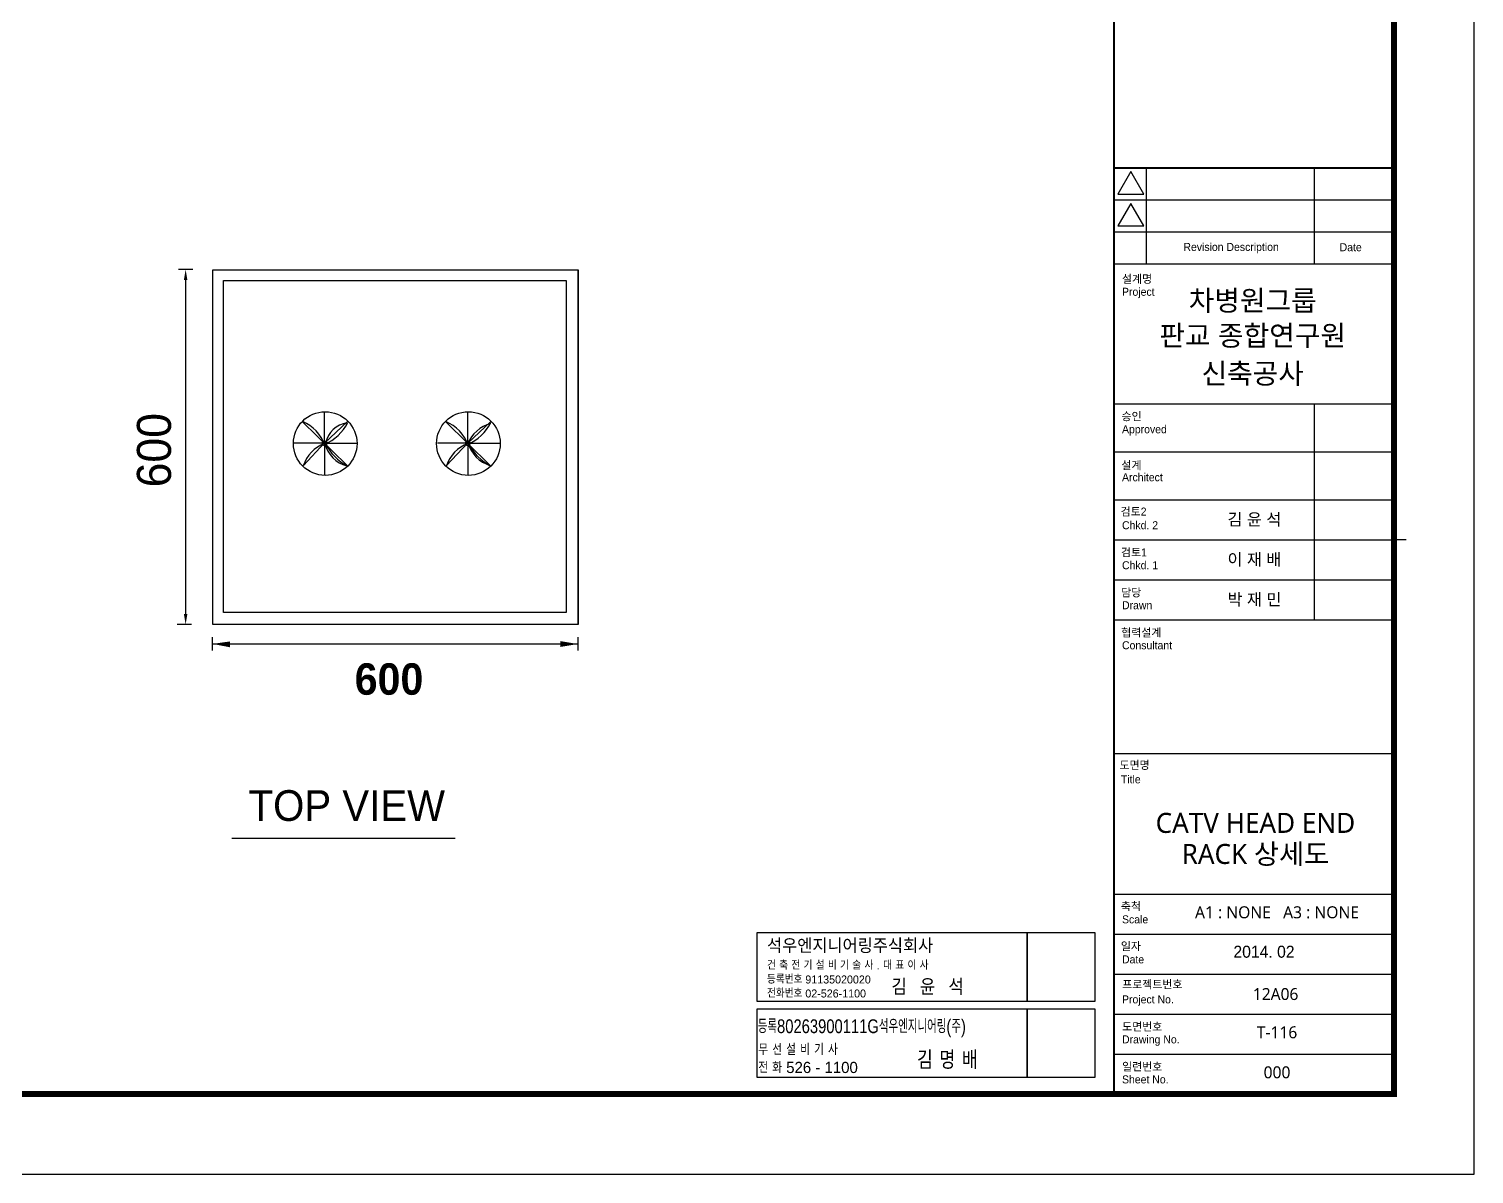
# Model space of a CAD drawing. Header units: millimetres. Extents: x 210163 to 420413, y -109 to 148391.
# Drawn here: x 330105 to 420413, y -109 to 71448 of the extents above; entities that cross this region are included whole.
import ezdxf
from ezdxf.enums import TextEntityAlignment as Align

# ---------------------------------------------------------------- set-up
doc = ezdxf.new("R2010")
doc.units = ezdxf.units.MM
doc.header["$LTSCALE"] = 50
doc.header["$MEASUREMENT"] = 0
doc.linetypes.add('CONTINOUS', pattern=[0])
doc.layers.get('0').update_dxf_attribs({"linetype": 'CONTINUOUS'})
for name, color, linetype in [('001dmp-FORM', 253, 'CONTINUOUS'), ('CABLE', 2, 'CONTINUOUS'), ('form', 7, 'CONTINUOUS')]:
    doc.layers.add(name, color=color, linetype=linetype)
doc.styles.add('GHM1', font='GEM1', dxfattribs={"bigfont": 'GHM1'})
doc.styles.get("Standard").update_dxf_attribs({"font": 'SYMBOL'})
doc.styles.add('sukwoo', font='malgun.ttf')
doc.styles.add('굴림', font='Gulim.ttf')
doc.styles.add('돋움', font='Dotum.ttf')
doc.styles.add('큰글씨', font='H2GTRM_0.TTF', dxfattribs={"height": 600})

# ---------------------------------------------------------------- blocks, each defined once
blk = doc.blocks.new('FORM_ELEC_SUKWOO$0$')
at = {"layer": '001dmp-FORM'}
for p, q in [((145846, 47108), (145221, 48188)), ((145959, 48364), (145959, 43749)), ((154035, 48364), (154035, 43749)), ((144420, 46826), (157881, 46826)), ((144596, 47108), (145846, 47108)), ((145846, 45570), (145221, 46650)), ((144420, 45288), (157881, 45288)), ((144596, 45570), (145846, 45570)), ((144420, 43749), (157881, 43749)), ((144420, 37018), (157881, 37018)), ((154035, 37018), (154035, 26634)), ((144420, 34711), (157881, 34711)), ((144420, 32403), (157881, 32403)), ((144420, 30480), (157881, 30480)), ((158458, 30480), (157881, 30480)), ((144420, 28557), (157881, 28557)), ((144420, 26634), (157881, 26634)), ((157881, 20192), (144420, 20192)), ((144420, 13461), (157881, 13461)), ((144420, 11538), (157881, 11538)), ((144420, 9615), (157881, 9615)), ((144420, 7692), (157881, 7692)), ((144420, 5769), (157881, 5769))]:
    blk.add_line(p, q, dxfattribs=at)
at = {"layer": '001dmp-FORM', "color": 30}
blk.add_lwpolyline([(161727, 114228), (0, 114228), (0, 0), (161727, 0)], close=True, dxfattribs=at)
at = {"layer": '001dmp-FORM', "const_width": 288}
blk.add_lwpolyline([(5769, 3846), (5769, 110382), (157881, 110382), (157881, 3846)], close=True, dxfattribs=at)
at = {"layer": '001dmp-FORM', "const_width": 96.2}
for points in [[(144420, 3846), (144420, 110382)], [(144420, 48364), (157881, 48364)]]:
    blk.add_lwpolyline(points, dxfattribs=at)
at = {"layer": '001dmp-FORM'}
for points in [[(145221, 48188), (144596, 47108)], [(145221, 46650), (144596, 45570)]]:
    blk.add_lwpolyline(points, dxfattribs=at)
at = {"layer": '001dmp-FORM', "color": 3, "linetype": 'Continuous', "style": '돋움'}
for s, height, p in [('Revision Description', 384.61, (150049, 44563)), ('Date', 384.6, (155796, 44550))]:
    blk.add_text(s, height=height, dxfattribs=at).set_placement(p, align=Align.MIDDLE_CENTER)
for s, height, p in [('설계명', 384.6, (144805, 43024)), ('Project', 384.6, (144805, 42409)), ('Approved', 384.6, (144805, 35801)), ('Architect', 384.6, (144805, 33494)), ('Chkd. 2', 384.6, (144805, 31187)), ('Chkd. 1', 384.6, (144805, 29264)), ('Drawn', 384.6, (144805, 27341)), ('Consultant', 384.6, (144805, 25418)), ('Title', 384.6, (144751, 18974)), ('Scale', 384.6, (144805, 12243)), ('Date', 384.6, (144805, 10320)), ('Project No.', 384.61, (144805, 8397)), ('Drawing No.', 384.61, (144805, 6474)), ('Sheet No.', 384.6, (144805, 4551))]:
    blk.add_text(s, height=height, dxfattribs=at).set_placement(p, align=Align.MIDDLE_LEFT)
at = {"layer": '001dmp-FORM', "color": 3, "style": '돋움'}
for s, p in [('차병원그룹', (151086, 41999)), ('판교 종합연구원', (151086, 40320)), ('신축공사', (151086, 38495))]:
    blk.add_text(s, height=980.7, dxfattribs=at).set_placement(p, align=Align.MIDDLE)
at = {"layer": '001dmp-FORM', "color": 3, "linetype": 'Continuous', "style": '돋움'}
for s, p in [('승인', (144781, 36229)), ('설계', (144775, 33876)), ('검토2', (144737, 31652)), ('검토1', (144755, 29688)), ('담당', (144767, 27761)), ('협력설계', (144767, 25838)), ('도면명', (144683, 19468)), ('축척', (144750, 12681)), ('일자', (144750, 10758)), ('프로젝트번호', (144814, 8925)), ('도면번호', (144810, 6895)), ('일련번호', (144810, 4972))]:
    blk.add_text(s, height=384.6, dxfattribs=at).set_placement(p)
at = {"layer": '001dmp-FORM', "style": '돋움'}
for s, p in [('김 윤 석', (151167, 31468)), ('이 재 배', (151167, 29545)), ('박 재 민', (151167, 27622))]:
    blk.add_text(s, height=576.9, rotation=0.00002, dxfattribs=at).set_placement(p, align=Align.MIDDLE_CENTER)
at = {"layer": '001dmp-FORM', "color": 3, "style": '돋움'}
blk.add_text('2014. 02', height=576.9, rotation=0.00002, dxfattribs=at).set_placement((151629, 10689), align=Align.MIDDLE_CENTER)
blk = doc.blocks.new('FORM_ELEC_SUKWOO')
at = {"layer": '001dmp-FORM'}
blk.add_blockref('FORM_ELEC_SUKWOO$0$', (12, -1), dxfattribs=at)
blk = doc.blocks.new('A$C5DED600C')
at = {"layer": 'form', "color": 1}
blk.add_lwpolyline([(0, 0), (67.5, 0), (67.5, 17), (0, 17)], close=True, dxfattribs=at)
at = {"layer": 'form', "color": 7, "style": 'GHM1'}
for s, height, width, p in [('석우엔지니어링주식회사', 3.6, 1.2, (2.51, 11.96)), ('건 축 전 기 설 비 기 술 사 . 대 표 이 사', 2, 1.1, (2.51, 7.88)), ('김  윤  석', 4, 1.1, (33.61, 1.5))]:
    blk.add_text(s, height=height, dxfattribs=dict(at, width=width)).set_placement(p)
for s, p in [('등록번호 91135020020', (2.51, 4.38)), ('전화번호 02-526-1100', (2.51, 0.88))]:
    blk.add_text(s, height=2, dxfattribs=at).set_placement(p)
blk = doc.blocks.new('A$C4B1C78CA')
at = {"color": 1}
blk.add_lwpolyline([(0, -17), (67.5, -17), (67.5, 0), (0, 0)], close=True, dxfattribs=at)
at = {"layer": 'form', "color": 1}
blk.add_lwpolyline([(67.5, -17), (84.5, -17), (84.5, 0), (67.5, 0)], close=True, dxfattribs=at)
blk.add_lwpolyline([(67.5, -17), (84.5, -17), (84.5, 0), (67.5, 0)], close=True, dxfattribs=at)
at = {"color": 7, "style": 'GHM1', "width": 0.8}
blk.add_text('등록80263900111G석우엔지니어링(주)', height=3.45, dxfattribs=at).set_placement((0.19, -6.03))
at = {"color": 7, "style": 'GHM1'}
for s, height, p in [('무 선 설 비 기 사', 2.8, (0.33, -11.5)), ('김 명 배', 4.5, (40.01, -15)), ('전 화 526 - 1100', 2.8, (0.33, -16))]:
    blk.add_text(s, height=height, dxfattribs=at).set_placement(p)

msp = doc.modelspace()

# ---------------------------------------------------------------- linework, layer by layer
at = {"color": 0, "lineweight": -3}
for p, q in [((340348, 56409), (339451, 56409)), ((339899, 56028), (339899, 34888)), ((341601, 56400), (364425, 56400)), ((341601, 34237), (341601, 56400)), ((364425, 56400), (364425, 34237)), ((364425, 34237), (364425, 56400)), ((342266, 55732), (363675, 55732)), ((342266, 34982), (342266, 55732)), ((363675, 55732), (363675, 34982)), ((348584, 45556), (348584, 47493)), ((357532, 45556), (357532, 47493)), ((347184, 46919), (349984, 44158)), ((348584, 45556), (350020, 46919)), ((356132, 46919), (358931, 44158)), ((357532, 45556), (358967, 46919)), ((348584, 45556), (346682, 45556)), ((348584, 45592), (347256, 44158)), ((348584, 45556), (348584, 43584)), ((348584, 45556), (350630, 45556)), ((357532, 45556), (355630, 45556)), ((357532, 45592), (356204, 44158)), ((357532, 45556), (357532, 43584)), ((357532, 45556), (359577, 45556)), ((363675, 34982), (342266, 34982)), ((340270, 34230), (339373, 34230)), ((364425, 34237), (341601, 34237))]:
    msp.add_line(p, q, dxfattribs=at)
at = {"lineweight": -3}
for p, q in [((341577, 32601), (341577, 33437)), ((364422, 32601), (364422, 33437)), ((341577, 33019), (364422, 33019))]:
    msp.add_line(p, q, dxfattribs=at)
at = {"color": 2, "lineweight": -3}
msp.add_line((342794, 20890), (356752, 20890), dxfattribs=at)
at = {"color": 0, "lineweight": -3}
for centre, radius in [((348620, 45541), 1989), ((357568, 45541), 1989), ((348584, 45556), 144), ((357532, 45556), 144)]:
    msp.add_circle(centre, radius, dxfattribs=at)
for centre, radius, start, end in [((346209, 44549), 2563, 20.78928, 66.91101), ((347464, 48124), 2861, 292.88242, 333.5361), ((350215, 45249), 1603, 98.43066, 168.43447), ((355157, 44549), 2563, 20.78928, 66.91101), ((359521, 44703), 2161, 105.30105, 157.69407), ((356411, 48124), 2861, 292.88242, 333.5361), ((349473, 43351), 2371, 112.23673, 160.16246), ((350448, 45985), 1901, 193.32458, 255.7511), ((351747, 47270), 3584, 208.75911, 241.27951), ((358421, 43351), 2371, 112.23673, 160.16246), ((359628, 46237), 2194, 198.33505, 250.72419), ((360695, 47270), 3584, 208.75911, 241.27951)]:
    msp.add_arc(centre, radius, start, end, dxfattribs=at)
for points in [[(339790, 55751), (340009, 55751), (339899, 56409)], [(339790, 34888), (340009, 34888), (339899, 34230)]]:
    msp.add_solid(points, dxfattribs=at)
at = {"lineweight": -3}
for points in [[(342668, 33174), (342668, 32810), (341577, 33019)], [(363314, 33195), (363314, 32831), (364406, 33013)]]:
    msp.add_solid(points, dxfattribs=at)
at = {"layer": 'form', "color": 1}
for points in [[(392476, 10706), (396726, 10706), (396726, 14956), (392476, 14956)], [(392476, 5956), (396726, 5956), (396726, 10206), (392476, 10206)], [(392476, 5956), (396726, 5956), (396726, 10206), (392476, 10206)]]:
    msp.add_lwpolyline(points, close=True, dxfattribs=at)

# ---------------------------------------------------------------- block references
at = {"color": 4, "xscale": 1.300026812119367, "yscale": 1.300026812119367, "zscale": 1.300026812119367}
msp.add_blockref('FORM_ELEC_SUKWOO', (210147, -108), dxfattribs=at)
at = {"color": 2, "linetype": 'Continuous', "xscale": 249.9999999999893, "yscale": 249.9999999999893, "zscale": 249.9999999999893}
msp.add_blockref('A$C4B1C78CA', (375601, 10206), dxfattribs=at)
at = {"layer": 'form', "color": 3, "xscale": 249.9999999999893, "yscale": 249.9999999999893, "zscale": 249.9999999999893}
msp.add_blockref('A$C5DED600C', (375601, 10706), dxfattribs=at)

# ---------------------------------------------------------------- texts
at = {"color": 0, "lineweight": -3, "style": '굴림'}
msp.add_text('600', height=2129, rotation=90, dxfattribs=at).set_placement((338984, 42800))
at = {"lineweight": -3, "insert": (352608, 30812), "char_height": 1964.66, "attachment_point": 5}
msp.add_mtext('{\\fDotum|b1|i0|c129|p50;600}', dxfattribs=at)
at = {"layer": '001dmp-FORM', "color": 3, "style": 'sukwoo'}
for s, height, p in [('CATV HEAD END', 1250, (406750, 21835)), ('RACK 상세도', 1250, (406750, 19896)), ('A1 : NONE   A3 : NONE', 750, (408098, 16250)), ('12A06', 745.8, (408011, 11141)), ('T-116', 750, (408098, 8750)), ('000', 750, (408098, 6250))]:
    msp.add_text(s, height=height, rotation=0.00002, dxfattribs=at).set_placement(p, align=Align.MIDDLE_CENTER)
at = {"layer": 'CABLE', "linetype": 'CONTINOUS', "style": '큰글씨'}
msp.add_text('TOP VIEW', height=1920, dxfattribs=at).set_placement((343830, 21960))

doc.saveas('drawing.dxf')
